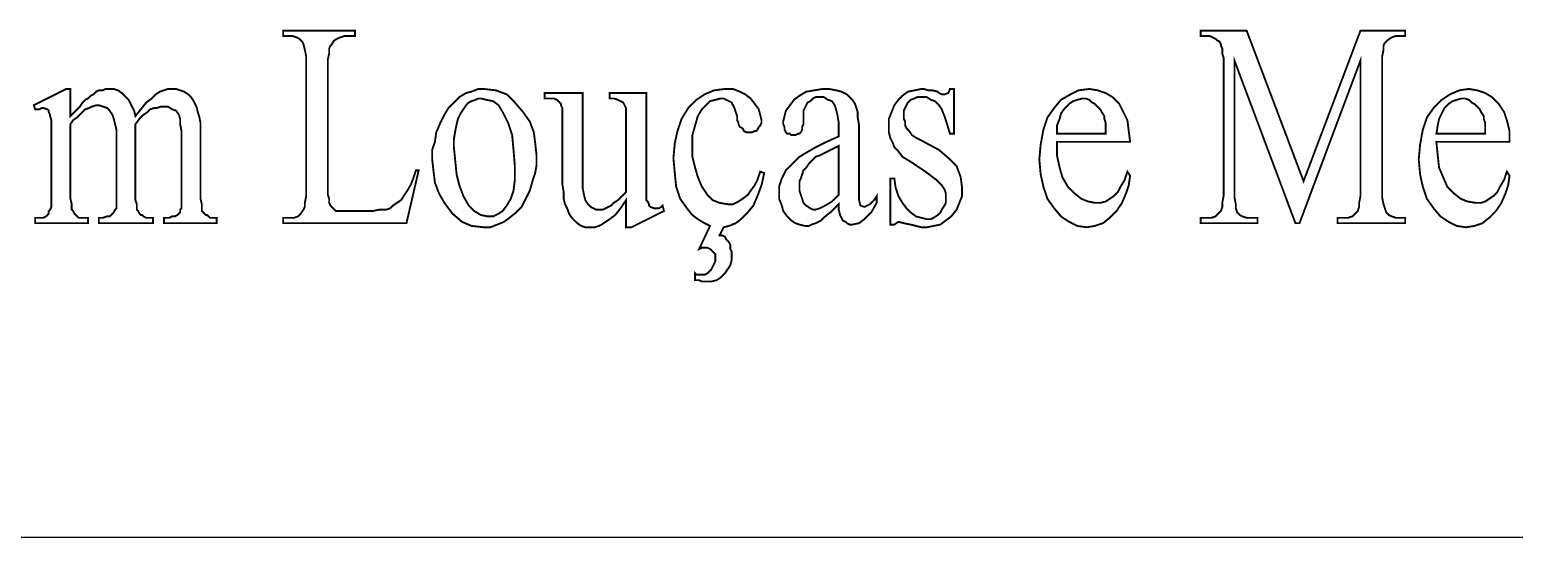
# Model space of a CAD drawing. Extents: x -16465 to -12265, y -7695 to -1755.
# Drawn here: x -15161.7 to -14830.4, y -6970 to -6856.8 of the extents above; entities that cross this region are included whole.
import ezdxf

# ---------------------------------------------------------------- set-up
doc = ezdxf.new("R2010")
doc.units = 0
doc.header["$LTSCALE"] = 30
doc.header["$MEASUREMENT"] = 0
doc.layers.add('FINA', color=7, linetype='CONTINUOUS')

msp = doc.modelspace()

# ---------------------------------------------------------------- linework, layer by layer
at = {"layer": 'FINA'}
msp.add_line((-16109.159, -6969.977), (-12365.159, -6969.977), dxfattribs=at)
at = {"layer": 'FINA', "const_width": 0.42}
for points in [[(-15075.479, -6888.164), (-15076.083, -6889.978), (-15076.688, -6891.489), (-15077.595, -6893.001), (-15078.2, -6893.908), (-15078.804, -6894.815), (-15079.711, -6895.419), (-15080.619, -6896.024), (-15081.223, -6896.629), (-15082.13, -6896.931), (-15083.642, -6896.931), (-15085.153, -6897.234), (-15086.967, -6897.234), (-15089.688, -6897.234), (-15091.2, -6897.234), (-15092.409, -6897.234), (-15093.316, -6897.234), (-15093.618, -6896.931), (-15094.525, -6896.024), (-15094.827, -6895.419), (-15094.827, -6894.512), (-15095.13, -6893.606), (-15095.13, -6892.396), (-15095.13, -6865.187), (-15095.13, -6863.374), (-15094.827, -6862.164), (-15094.827, -6860.955), (-15094.525, -6860.35), (-15094.223, -6860.048), (-15093.92, -6859.443), (-15093.618, -6859.141), (-15093.014, -6858.839), (-15092.409, -6858.536), (-15091.502, -6858.234), (-15090.293, -6858.234), (-15089.083, -6858.234), (-15089.083, -6857.024), (-15105.107, -6857.024), (-15105.107, -6858.234), (-15103.897, -6858.234), (-15102.99, -6858.234), (-15102.084, -6858.536), (-15101.479, -6858.839), (-15100.874, -6859.443), (-15100.572, -6860.048), (-15100.27, -6861.257), (-15099.967, -6862.769), (-15099.967, -6864.583), (-15099.967, -6892.396), (-15099.967, -6893.908), (-15100.27, -6895.419), (-15100.27, -6896.327), (-15100.572, -6896.931), (-15101.176, -6897.839), (-15101.781, -6898.443), (-15102.688, -6898.745), (-15103.897, -6898.745), (-15105.107, -6898.745), (-15105.107, -6899.954), (-15077.595, -6899.954), (-15074.874, -6888.164), (-15075.479, -6888.164)], [(-14879.271, -6899.954), (-14878.364, -6899.954), (-14864.759, -6863.676), (-14864.759, -6892.396), (-14864.759, -6893.908), (-14865.061, -6895.419), (-14865.061, -6896.327), (-14865.364, -6897.234), (-14865.968, -6897.839), (-14866.573, -6898.443), (-14867.48, -6898.745), (-14868.69, -6898.745), (-14869.898, -6898.745), (-14869.898, -6899.954), (-14854.782, -6899.954), (-14854.782, -6898.745), (-14855.992, -6898.745), (-14856.899, -6898.745), (-14857.805, -6898.443), (-14858.41, -6898.141), (-14859.015, -6897.536), (-14859.317, -6896.629), (-14859.62, -6895.722), (-14859.922, -6894.21), (-14859.922, -6892.396), (-14859.922, -6864.583), (-14859.922, -6862.769), (-14859.62, -6861.257), (-14859.62, -6860.35), (-14859.317, -6859.745), (-14858.712, -6859.141), (-14857.805, -6858.536), (-14856.899, -6858.234), (-14855.992, -6858.234), (-14854.782, -6858.234), (-14854.782, -6857.024), (-14864.759, -6857.024), (-14877.456, -6890.582), (-14890.154, -6857.024), (-14900.433, -6857.024), (-14900.433, -6858.234), (-14899.224, -6858.234), (-14898.317, -6858.234), (-14897.712, -6858.536), (-14897.108, -6858.839), (-14896.805, -6859.141), (-14896.201, -6859.443), (-14895.899, -6860.048), (-14895.899, -6860.35), (-14895.596, -6860.955), (-14895.596, -6862.164), (-14895.294, -6863.071), (-14895.294, -6864.583), (-14895.294, -6892.396), (-14895.294, -6893.908), (-14895.596, -6895.419), (-14895.596, -6896.327), (-14895.899, -6897.234), (-14896.503, -6897.839), (-14897.108, -6898.443), (-14898.015, -6898.745), (-14898.922, -6898.745), (-14900.433, -6898.745), (-14900.433, -6899.954), (-14887.735, -6899.954), (-14887.735, -6898.745), (-14889.247, -6898.745), (-14890.154, -6898.745), (-14891.061, -6898.443), (-14891.666, -6898.141), (-14892.27, -6897.536), (-14892.572, -6896.629), (-14892.572, -6895.722), (-14892.875, -6894.21), (-14892.875, -6892.396), (-14892.875, -6863.676), (-14879.271, -6899.954)], [(-15152.572, -6876.071), (-15152.572, -6870.024), (-15153.479, -6870.024), (-15160.734, -6873.652), (-15160.432, -6874.559), (-15159.827, -6874.559), (-15159.525, -6874.559), (-15158.92, -6874.257), (-15158.618, -6874.257), (-15157.711, -6874.559), (-15157.409, -6874.861), (-15157.409, -6875.164), (-15157.107, -6875.769), (-15157.107, -6876.071), (-15156.804, -6876.978), (-15156.804, -6878.187), (-15156.804, -6880.001), (-15156.804, -6882.117), (-15156.804, -6893.304), (-15156.804, -6894.512), (-15156.804, -6895.722), (-15156.804, -6896.327), (-15157.107, -6896.931), (-15157.409, -6897.234), (-15157.409, -6897.839), (-15157.711, -6898.141), (-15158.013, -6898.443), (-15158.618, -6898.745), (-15158.92, -6898.745), (-15159.525, -6898.745), (-15160.432, -6898.745), (-15160.432, -6899.954), (-15148.641, -6899.954), (-15148.641, -6898.745), (-15149.549, -6898.745), (-15150.153, -6898.745), (-15150.757, -6898.745), (-15151.06, -6898.443), (-15151.362, -6898.141), (-15151.664, -6897.839), (-15151.967, -6897.234), (-15152.269, -6896.931), (-15152.269, -6896.629), (-15152.269, -6895.722), (-15152.572, -6894.512), (-15152.572, -6893.304), (-15152.572, -6877.884), (-15151.967, -6876.978), (-15151.06, -6876.373), (-15150.153, -6875.466), (-15149.246, -6874.559), (-15148.339, -6874.257), (-15147.734, -6873.955), (-15146.827, -6873.652), (-15146.222, -6873.652), (-15145.316, -6873.955), (-15144.409, -6874.257), (-15143.804, -6874.861), (-15143.199, -6875.769), (-15142.897, -6876.676), (-15142.595, -6877.884), (-15142.292, -6879.094), (-15142.292, -6880.908), (-15142.292, -6893.304), (-15142.292, -6894.512), (-15142.292, -6895.419), (-15142.292, -6896.024), (-15142.292, -6896.629), (-15142.595, -6896.931), (-15142.897, -6897.536), (-15143.199, -6897.839), (-15143.502, -6898.141), (-15143.804, -6898.443), (-15144.409, -6898.443), (-15145.316, -6898.745), (-15146.222, -6898.745), (-15146.222, -6899.954), (-15134.13, -6899.954), (-15134.13, -6898.745), (-15135.037, -6898.745), (-15135.641, -6898.745), (-15136.246, -6898.443), (-15136.549, -6898.141), (-15136.851, -6898.141), (-15137.153, -6897.839), (-15137.455, -6897.234), (-15137.758, -6896.931), (-15137.758, -6896.629), (-15137.758, -6895.722), (-15138.06, -6894.815), (-15138.06, -6893.304), (-15138.06, -6879.396), (-15138.06, -6878.187), (-15138.06, -6877.884), (-15137.153, -6876.676), (-15136.246, -6875.769), (-15135.339, -6875.164), (-15134.735, -6874.559), (-15133.827, -6874.257), (-15133.223, -6874.257), (-15132.316, -6873.955), (-15131.711, -6873.955), (-15130.804, -6873.955), (-15129.897, -6874.559), (-15128.99, -6874.861), (-15128.385, -6875.769), (-15128.083, -6876.676), (-15128.083, -6877.884), (-15127.781, -6879.396), (-15127.781, -6880.908), (-15127.781, -6893.304), (-15127.781, -6894.512), (-15127.781, -6895.419), (-15127.781, -6896.024), (-15127.781, -6896.629), (-15128.083, -6896.931), (-15128.083, -6897.536), (-15128.385, -6897.839), (-15128.688, -6898.141), (-15129.292, -6898.443), (-15129.897, -6898.443), (-15130.502, -6898.745), (-15131.106, -6898.745), (-15131.711, -6898.745), (-15131.711, -6899.954), (-15119.921, -6899.954), (-15119.921, -6898.745), (-15120.827, -6898.745), (-15121.432, -6898.745), (-15121.734, -6898.443), (-15122.037, -6898.141), (-15122.339, -6898.141), (-15122.641, -6897.839), (-15122.944, -6897.536), (-15123.246, -6897.234), (-15123.246, -6896.629), (-15123.246, -6895.722), (-15123.548, -6894.512), (-15123.548, -6893.304), (-15123.548, -6880.908), (-15123.548, -6879.094), (-15123.548, -6877.582), (-15123.851, -6876.071), (-15124.153, -6875.164), (-15124.455, -6873.955), (-15125.06, -6872.745), (-15125.664, -6871.838), (-15126.269, -6871.234), (-15127.176, -6870.629), (-15128.083, -6870.327), (-15128.99, -6870.024), (-15129.897, -6870.024), (-15130.804, -6870.024), (-15131.711, -6870.327), (-15132.618, -6870.629), (-15133.525, -6871.234), (-15134.432, -6872.141), (-15135.641, -6873.047), (-15136.851, -6874.559), (-15138.06, -6876.071), (-15138.362, -6874.861), (-15138.967, -6873.652), (-15139.572, -6872.443), (-15140.478, -6871.536), (-15141.083, -6870.932), (-15141.99, -6870.327), (-15142.897, -6870.024), (-15144.107, -6870.024), (-15144.711, -6870.024), (-15145.316, -6870.327), (-15146.222, -6870.327), (-15146.827, -6870.629), (-15147.432, -6871.234), (-15148.037, -6871.536), (-15148.641, -6872.141), (-15149.246, -6872.443), (-15149.851, -6873.047), (-15150.455, -6873.955), (-15151.362, -6874.861), (-15152.572, -6876.071)], [(-15060.362, -6870.024), (-15061.572, -6870.024), (-15063.084, -6870.629), (-15064.293, -6870.932), (-15065.805, -6871.838), (-15067.014, -6873.047), (-15068.223, -6874.257), (-15069.13, -6875.769), (-15070.037, -6877.582), (-15070.944, -6879.699), (-15071.246, -6881.815), (-15071.851, -6883.629), (-15071.851, -6885.745), (-15071.548, -6888.466), (-15071.246, -6890.885), (-15070.339, -6893.304), (-15069.13, -6895.419), (-15067.316, -6897.839), (-15065.2, -6899.652), (-15063.084, -6900.559), (-15060.362, -6900.862), (-15058.851, -6900.862), (-15057.339, -6900.257), (-15055.828, -6899.652), (-15054.619, -6898.745), (-15053.107, -6897.536), (-15051.898, -6896.327), (-15050.991, -6894.512), (-15050.084, -6892.699), (-15049.479, -6890.582), (-15048.875, -6888.768), (-15048.572, -6886.954), (-15048.572, -6884.838), (-15048.875, -6882.117), (-15049.177, -6879.699), (-15050.084, -6877.28), (-15051.595, -6875.164), (-15053.409, -6873.047), (-15055.223, -6871.234), (-15057.642, -6870.327), (-15060.362, -6870.024)], [(-15060.967, -6872.141), (-15059.758, -6872.443), (-15058.247, -6872.745), (-15057.037, -6873.652), (-15056.13, -6875.164), (-15054.921, -6877.582), (-15054.014, -6880.304), (-15053.712, -6883.629), (-15053.409, -6887.257), (-15053.409, -6890.28), (-15053.712, -6892.699), (-15054.316, -6894.512), (-15055.223, -6896.024), (-15056.13, -6897.234), (-15057.037, -6897.839), (-15058.247, -6898.443), (-15059.456, -6898.443), (-15060.967, -6898.141), (-15062.479, -6897.234), (-15063.688, -6896.024), (-15064.897, -6893.908), (-15065.805, -6891.489), (-15066.409, -6889.071), (-15066.711, -6886.048), (-15067.014, -6883.024), (-15067.014, -6881.211), (-15066.711, -6879.396), (-15066.409, -6877.884), (-15066.107, -6876.676), (-15065.502, -6875.466), (-15064.897, -6874.559), (-15064.293, -6873.652), (-15063.688, -6873.047), (-15063.084, -6872.745), (-15062.176, -6872.443), (-15061.572, -6872.141), (-15060.967, -6872.141)], [(-15024.084, -6870.932), (-15032.246, -6870.932), (-15032.246, -6872.141), (-15031.34, -6872.141), (-15030.432, -6872.443), (-15029.828, -6872.745), (-15029.223, -6873.047), (-15028.921, -6873.652), (-15028.619, -6874.257), (-15028.619, -6875.164), (-15028.619, -6876.373), (-15028.619, -6893.001), (-15029.526, -6893.908), (-15030.432, -6894.815), (-15031.34, -6895.419), (-15031.944, -6896.024), (-15032.549, -6896.327), (-15033.154, -6896.629), (-15033.758, -6896.931), (-15034.363, -6896.931), (-15035.269, -6896.931), (-15035.874, -6896.629), (-15036.479, -6896.327), (-15037.084, -6895.722), (-15037.688, -6894.815), (-15037.991, -6893.606), (-15038.293, -6892.094), (-15038.293, -6890.28), (-15038.293, -6870.932), (-15046.758, -6870.932), (-15046.758, -6872.141), (-15045.851, -6872.141), (-15045.246, -6872.141), (-15044.642, -6872.141), (-15044.037, -6872.443), (-15043.735, -6872.745), (-15043.432, -6873.047), (-15043.13, -6873.35), (-15043.13, -6873.652), (-15042.827, -6874.257), (-15042.827, -6874.861), (-15042.827, -6875.466), (-15042.827, -6876.373), (-15042.827, -6889.373), (-15042.827, -6891.187), (-15042.525, -6893.001), (-15042.525, -6894.512), (-15042.223, -6895.722), (-15041.619, -6896.931), (-15041.316, -6897.839), (-15040.712, -6898.745), (-15040.107, -6899.35), (-15039.502, -6899.954), (-15038.595, -6900.559), (-15037.688, -6900.862), (-15036.479, -6900.862), (-15035.572, -6900.862), (-15034.665, -6900.559), (-15034.061, -6900.257), (-15033.154, -6899.652), (-15032.246, -6899.047), (-15031.037, -6898.141), (-15029.828, -6896.629), (-15028.619, -6894.815), (-15028.619, -6900.862), (-15027.409, -6900.862), (-15020.154, -6897.234), (-15020.456, -6896.024), (-15020.758, -6896.327), (-15021.363, -6896.629), (-15021.665, -6896.629), (-15022.27, -6896.629), (-15023.177, -6896.327), (-15023.479, -6896.024), (-15023.479, -6895.722), (-15023.782, -6895.117), (-15024.084, -6894.815), (-15024.084, -6893.908), (-15024.084, -6892.699), (-15024.084, -6890.885), (-15024.084, -6888.466), (-15024.084, -6870.932)], [(-15006.852, -6900.862), (-15005.642, -6900.559), (-15004.13, -6899.954), (-15002.921, -6899.047), (-15001.712, -6897.839), (-15000.2, -6896.024), (-14999.293, -6893.908), (-14998.386, -6891.489), (-14997.782, -6888.768), (-14998.689, -6888.466), (-14999.293, -6890.28), (-14999.898, -6891.489), (-15000.805, -6892.699), (-15001.41, -6893.606), (-15002.619, -6894.512), (-15003.526, -6895.117), (-15004.735, -6895.722), (-15005.944, -6895.722), (-15007.758, -6895.419), (-15009.27, -6894.815), (-15010.479, -6893.606), (-15011.689, -6891.792), (-15012.595, -6889.675), (-15013.2, -6887.559), (-15013.805, -6885.141), (-15013.805, -6882.722), (-15013.805, -6880.304), (-15013.2, -6878.187), (-15012.595, -6876.071), (-15011.689, -6874.559), (-15010.782, -6873.652), (-15009.875, -6872.745), (-15008.665, -6872.443), (-15007.456, -6872.141), (-15006.852, -6872.141), (-15006.247, -6872.443), (-15005.642, -6872.745), (-15005.037, -6873.047), (-15004.735, -6873.652), (-15004.433, -6874.257), (-15004.13, -6875.164), (-15003.828, -6876.071), (-15003.828, -6876.978), (-15003.526, -6877.582), (-15003.526, -6877.884), (-15003.223, -6878.49), (-15002.619, -6878.792), (-15002.317, -6879.396), (-15001.712, -6879.699), (-15000.805, -6879.699), (-15000.502, -6879.699), (-14999.898, -6879.396), (-14999.596, -6879.396), (-14999.293, -6879.094), (-14998.991, -6878.49), (-14998.689, -6878.187), (-14998.386, -6877.582), (-14998.386, -6876.978), (-14998.689, -6875.769), (-14998.991, -6874.559), (-14999.898, -6873.35), (-15000.805, -6872.141), (-15002.014, -6871.234), (-15003.223, -6870.629), (-15004.735, -6870.024), (-15006.549, -6870.024), (-15008.967, -6870.327), (-15011.084, -6871.234), (-15012.898, -6872.443), (-15014.712, -6874.257), (-15016.224, -6876.676), (-15017.13, -6879.396), (-15017.735, -6882.117), (-15018.037, -6885.443), (-15017.735, -6888.768), (-15017.433, -6891.792), (-15016.526, -6894.512), (-15015.014, -6896.629), (-15013.805, -6898.141), (-15012.595, -6899.047), (-15011.084, -6899.954), (-15009.875, -6900.559), (-15012.293, -6905.699), (-15011.689, -6905.397), (-15011.084, -6905.397), (-15010.782, -6905.397), (-15010.479, -6905.397), (-15009.875, -6905.699), (-15009.572, -6906.001), (-15009.27, -6906.303), (-15008.967, -6906.606), (-15008.665, -6906.908), (-15008.665, -6907.512), (-15008.665, -6907.815), (-15008.665, -6908.42), (-15008.967, -6909.024), (-15009.27, -6909.629), (-15009.572, -6910.234), (-15010.177, -6910.838), (-15010.479, -6911.141), (-15011.084, -6911.443), (-15011.689, -6911.443), (-15011.991, -6911.443), (-15012.293, -6911.443), (-15012.898, -6911.443), (-15013.2, -6911.141), (-15013.2, -6912.652), (-15012.293, -6912.652), (-15011.689, -6912.954), (-15011.387, -6912.954), (-15010.782, -6912.954), (-15009.572, -6912.954), (-15008.363, -6912.652), (-15007.456, -6912.047), (-15006.549, -6911.141), (-15005.944, -6910.234), (-15005.34, -6909.326), (-15005.037, -6908.117), (-15005.037, -6906.908), (-15005.037, -6906.303), (-15005.34, -6905.699), (-15005.34, -6904.791), (-15005.642, -6904.187), (-15006.247, -6903.582), (-15006.549, -6902.978), (-15007.154, -6902.676), (-15007.758, -6902.676), (-15006.852, -6900.862)], [(-14981.154, -6895.722), (-14981.154, -6896.931), (-14980.851, -6898.141), (-14980.549, -6898.745), (-14980.247, -6899.35), (-14979.642, -6899.652), (-14979.34, -6899.954), (-14978.735, -6900.257), (-14978.13, -6900.257), (-14976.619, -6899.954), (-14975.409, -6899.047), (-14973.898, -6897.536), (-14972.689, -6895.419), (-14972.689, -6893.908), (-14973.293, -6894.815), (-14973.898, -6895.419), (-14974.2, -6895.722), (-14974.805, -6896.024), (-14975.409, -6896.327), (-14976.317, -6896.024), (-14976.619, -6894.815), (-14976.619, -6894.21), (-14976.619, -6893.001), (-14976.619, -6891.489), (-14976.619, -6889.675), (-14976.619, -6880.001), (-14976.619, -6878.187), (-14976.921, -6876.373), (-14976.921, -6875.164), (-14977.224, -6874.257), (-14977.526, -6873.35), (-14978.13, -6872.443), (-14978.735, -6871.838), (-14979.34, -6871.234), (-14980.549, -6870.629), (-14981.759, -6870.327), (-14983.27, -6870.024), (-14984.782, -6870.024), (-14986.596, -6870.327), (-14988.409, -6870.629), (-14989.921, -6871.536), (-14991.13, -6872.443), (-14992.037, -6873.652), (-14992.944, -6874.861), (-14993.247, -6876.071), (-14993.549, -6877.28), (-14993.549, -6877.884), (-14993.247, -6878.49), (-14993.247, -6879.094), (-14992.944, -6879.699), (-14992.642, -6880.001), (-14992.037, -6880.001), (-14991.735, -6880.304), (-14991.13, -6880.304), (-14990.828, -6880.304), (-14990.223, -6880.001), (-14989.921, -6880.001), (-14989.619, -6879.699), (-14989.317, -6879.094), (-14989.317, -6878.49), (-14989.014, -6877.884), (-14989.014, -6877.28), (-14989.014, -6875.466), (-14989.014, -6874.861), (-14988.712, -6874.257), (-14988.409, -6873.652), (-14988.107, -6873.047), (-14987.503, -6872.745), (-14986.898, -6872.141), (-14986.293, -6871.838), (-14985.386, -6871.838), (-14984.48, -6871.838), (-14983.572, -6872.443), (-14982.665, -6872.745), (-14982.061, -6873.652), (-14981.759, -6874.559), (-14981.456, -6875.769), (-14981.154, -6877.582), (-14981.154, -6879.396), (-14981.154, -6880.606), (-14983.875, -6881.815), (-14986.293, -6883.024), (-14988.409, -6884.234), (-14989.921, -6885.141), (-14991.13, -6886.35), (-14992.037, -6887.257), (-14992.944, -6888.164), (-14993.549, -6889.373), (-14993.852, -6889.978), (-14994.154, -6890.885), (-14994.456, -6891.792), (-14994.456, -6893.001), (-14994.456, -6894.512), (-14993.852, -6896.024), (-14993.549, -6897.234), (-14992.642, -6898.443), (-14991.735, -6899.35), (-14990.828, -6899.954), (-14989.921, -6900.257), (-14988.712, -6900.559), (-14987.805, -6900.559), (-14987.2, -6900.257), (-14986.293, -6899.954), (-14985.689, -6899.652), (-14985.084, -6899.35), (-14984.177, -6898.443), (-14982.665, -6897.234), (-14981.154, -6895.722)], [(-14955.456, -6870.024), (-14956.363, -6870.024), (-14956.665, -6870.932), (-14957.573, -6871.234), (-14957.875, -6871.234), (-14958.177, -6871.234), (-14958.782, -6870.932), (-14959.084, -6870.629), (-14960.294, -6870.327), (-14961.2, -6870.327), (-14962.107, -6870.024), (-14962.712, -6870.024), (-14964.224, -6870.327), (-14965.735, -6870.629), (-14966.945, -6871.536), (-14967.852, -6872.443), (-14968.759, -6873.652), (-14969.363, -6875.164), (-14969.968, -6876.676), (-14969.968, -6878.49), (-14969.968, -6879.699), (-14969.665, -6880.908), (-14969.061, -6882.117), (-14968.759, -6883.024), (-14967.852, -6883.931), (-14966.945, -6885.141), (-14965.433, -6886.048), (-14963.619, -6887.257), (-14961.805, -6888.466), (-14960.596, -6889.373), (-14959.387, -6890.28), (-14958.782, -6890.885), (-14958.177, -6891.489), (-14957.573, -6892.396), (-14957.27, -6893.304), (-14957.27, -6894.512), (-14957.27, -6895.419), (-14957.573, -6896.024), (-14958.177, -6896.931), (-14958.479, -6897.536), (-14959.084, -6898.141), (-14959.991, -6898.745), (-14960.596, -6899.047), (-14961.502, -6899.047), (-14962.712, -6898.745), (-14963.921, -6898.443), (-14965.131, -6897.536), (-14966.037, -6896.629), (-14966.945, -6895.419), (-14967.852, -6893.908), (-14968.456, -6892.094), (-14968.759, -6889.978), (-14969.665, -6889.978), (-14969.665, -6900.257), (-14968.759, -6900.257), (-14967.852, -6899.652), (-14966.642, -6899.954), (-14965.131, -6900.257), (-14963.921, -6900.559), (-14962.712, -6900.862), (-14961.502, -6900.862), (-14959.991, -6900.559), (-14958.479, -6900.257), (-14957.27, -6899.35), (-14956.061, -6898.443), (-14954.852, -6896.931), (-14954.247, -6895.419), (-14953.642, -6893.908), (-14953.642, -6892.094), (-14953.944, -6889.675), (-14954.852, -6887.257), (-14956.665, -6885.443), (-14958.782, -6883.629), (-14962.712, -6881.513), (-14963.921, -6880.908), (-14964.828, -6880.304), (-14965.433, -6879.396), (-14966.037, -6878.792), (-14966.34, -6878.187), (-14966.34, -6877.28), (-14966.642, -6876.676), (-14966.642, -6875.769), (-14966.642, -6874.861), (-14966.34, -6874.257), (-14966.037, -6873.652), (-14965.735, -6873.047), (-14965.131, -6872.443), (-14964.224, -6872.141), (-14963.619, -6871.838), (-14962.712, -6871.838), (-14961.502, -6871.838), (-14960.596, -6872.443), (-14959.689, -6872.745), (-14958.782, -6873.652), (-14958.177, -6874.559), (-14957.573, -6876.071), (-14956.967, -6877.884), (-14956.363, -6880.001), (-14955.456, -6880.001), (-14955.456, -6870.024)], [(-14932.48, -6881.815), (-14916.154, -6881.815), (-14916.456, -6879.396), (-14916.759, -6876.978), (-14917.666, -6875.164), (-14918.573, -6873.35), (-14920.084, -6871.838), (-14921.596, -6870.932), (-14923.41, -6870.327), (-14925.224, -6870.024), (-14927.642, -6870.327), (-14929.456, -6871.234), (-14931.572, -6872.443), (-14933.084, -6874.257), (-14934.596, -6876.373), (-14935.503, -6879.094), (-14936.107, -6882.419), (-14936.41, -6885.745), (-14936.107, -6889.071), (-14935.503, -6891.792), (-14934.596, -6894.512), (-14933.084, -6896.629), (-14931.572, -6898.443), (-14929.759, -6899.652), (-14927.945, -6900.559), (-14925.828, -6900.862), (-14924.014, -6900.559), (-14922.2, -6899.954), (-14920.689, -6898.745), (-14919.177, -6897.234), (-14917.968, -6895.419), (-14917.061, -6893.304), (-14916.456, -6891.489), (-14916.154, -6889.373), (-14916.759, -6888.466), (-14917.363, -6890.28), (-14918.27, -6891.792), (-14918.875, -6893.001), (-14919.782, -6893.908), (-14920.689, -6894.512), (-14921.596, -6895.117), (-14922.805, -6895.419), (-14924.014, -6895.419), (-14925.526, -6895.117), (-14927.037, -6894.512), (-14928.549, -6893.304), (-14930.061, -6891.792), (-14931.27, -6889.675), (-14931.875, -6887.559), (-14932.48, -6884.838), (-14932.48, -6881.815)], [(-14932.48, -6880.001), (-14932.48, -6878.187), (-14931.875, -6876.676), (-14931.572, -6875.466), (-14930.666, -6874.257), (-14929.759, -6873.35), (-14928.852, -6872.745), (-14927.945, -6872.443), (-14926.735, -6872.141), (-14926.131, -6872.141), (-14925.224, -6872.443), (-14924.619, -6873.047), (-14924.014, -6873.35), (-14923.41, -6873.955), (-14922.805, -6874.559), (-14922.503, -6875.164), (-14921.898, -6876.071), (-14921.898, -6876.676), (-14921.596, -6877.582), (-14921.596, -6878.792), (-14921.596, -6880.001), (-14932.48, -6880.001)], [(-14847.829, -6881.815), (-14831.503, -6881.815), (-14831.503, -6879.396), (-14832.108, -6876.978), (-14832.713, -6875.164), (-14833.922, -6873.35), (-14835.433, -6871.838), (-14836.945, -6870.932), (-14838.759, -6870.327), (-14840.573, -6870.024), (-14842.689, -6870.327), (-14844.806, -6871.234), (-14846.62, -6872.443), (-14848.433, -6874.257), (-14849.945, -6876.373), (-14850.852, -6879.094), (-14851.457, -6882.419), (-14851.759, -6885.745), (-14851.457, -6889.071), (-14850.852, -6891.792), (-14849.945, -6894.512), (-14848.433, -6896.629), (-14846.922, -6898.443), (-14845.108, -6899.652), (-14843.294, -6900.559), (-14841.177, -6900.862), (-14839.364, -6900.559), (-14837.55, -6899.954), (-14836.038, -6898.745), (-14834.527, -6897.234), (-14833.317, -6895.419), (-14832.41, -6893.304), (-14831.806, -6891.489), (-14831.503, -6889.373), (-14832.108, -6888.466), (-14832.713, -6890.28), (-14833.62, -6891.792), (-14834.225, -6893.001), (-14835.131, -6893.908), (-14836.038, -6894.512), (-14836.945, -6895.117), (-14837.852, -6895.419), (-14839.062, -6895.419), (-14840.875, -6895.117), (-14842.387, -6894.512), (-14843.899, -6893.304), (-14845.41, -6891.792), (-14846.317, -6889.675), (-14847.224, -6887.559), (-14847.527, -6884.838), (-14847.829, -6881.815)], [(-14847.829, -6880.001), (-14847.527, -6878.187), (-14847.224, -6876.676), (-14846.62, -6875.466), (-14846.015, -6874.257), (-14845.108, -6873.35), (-14844.201, -6872.745), (-14843.294, -6872.443), (-14842.085, -6872.141), (-14841.48, -6872.141), (-14840.573, -6872.443), (-14839.968, -6873.047), (-14839.364, -6873.35), (-14838.759, -6873.955), (-14838.154, -6874.559), (-14837.852, -6875.164), (-14837.248, -6876.071), (-14837.248, -6876.676), (-14836.945, -6877.582), (-14836.945, -6878.792), (-14836.945, -6880.001), (-14847.829, -6880.001)], [(-14981.154, -6893.606), (-14982.665, -6895.117), (-14984.177, -6896.024), (-14985.386, -6896.629), (-14986.293, -6896.931), (-14986.898, -6896.931), (-14987.503, -6896.629), (-14988.409, -6896.024), (-14989.014, -6895.419), (-14989.317, -6894.512), (-14989.619, -6893.606), (-14989.921, -6892.699), (-14989.921, -6891.489), (-14989.921, -6890.582), (-14989.619, -6889.978), (-14989.317, -6889.071), (-14989.014, -6888.164), (-14988.409, -6887.559), (-14987.805, -6886.652), (-14987.2, -6886.048), (-14986.293, -6885.141), (-14985.386, -6884.838), (-14984.177, -6884.234), (-14982.968, -6883.629), (-14981.154, -6882.722), (-14981.154, -6893.606)]]:
    msp.add_lwpolyline(points, dxfattribs=at)

doc.saveas('drawing.dxf')
